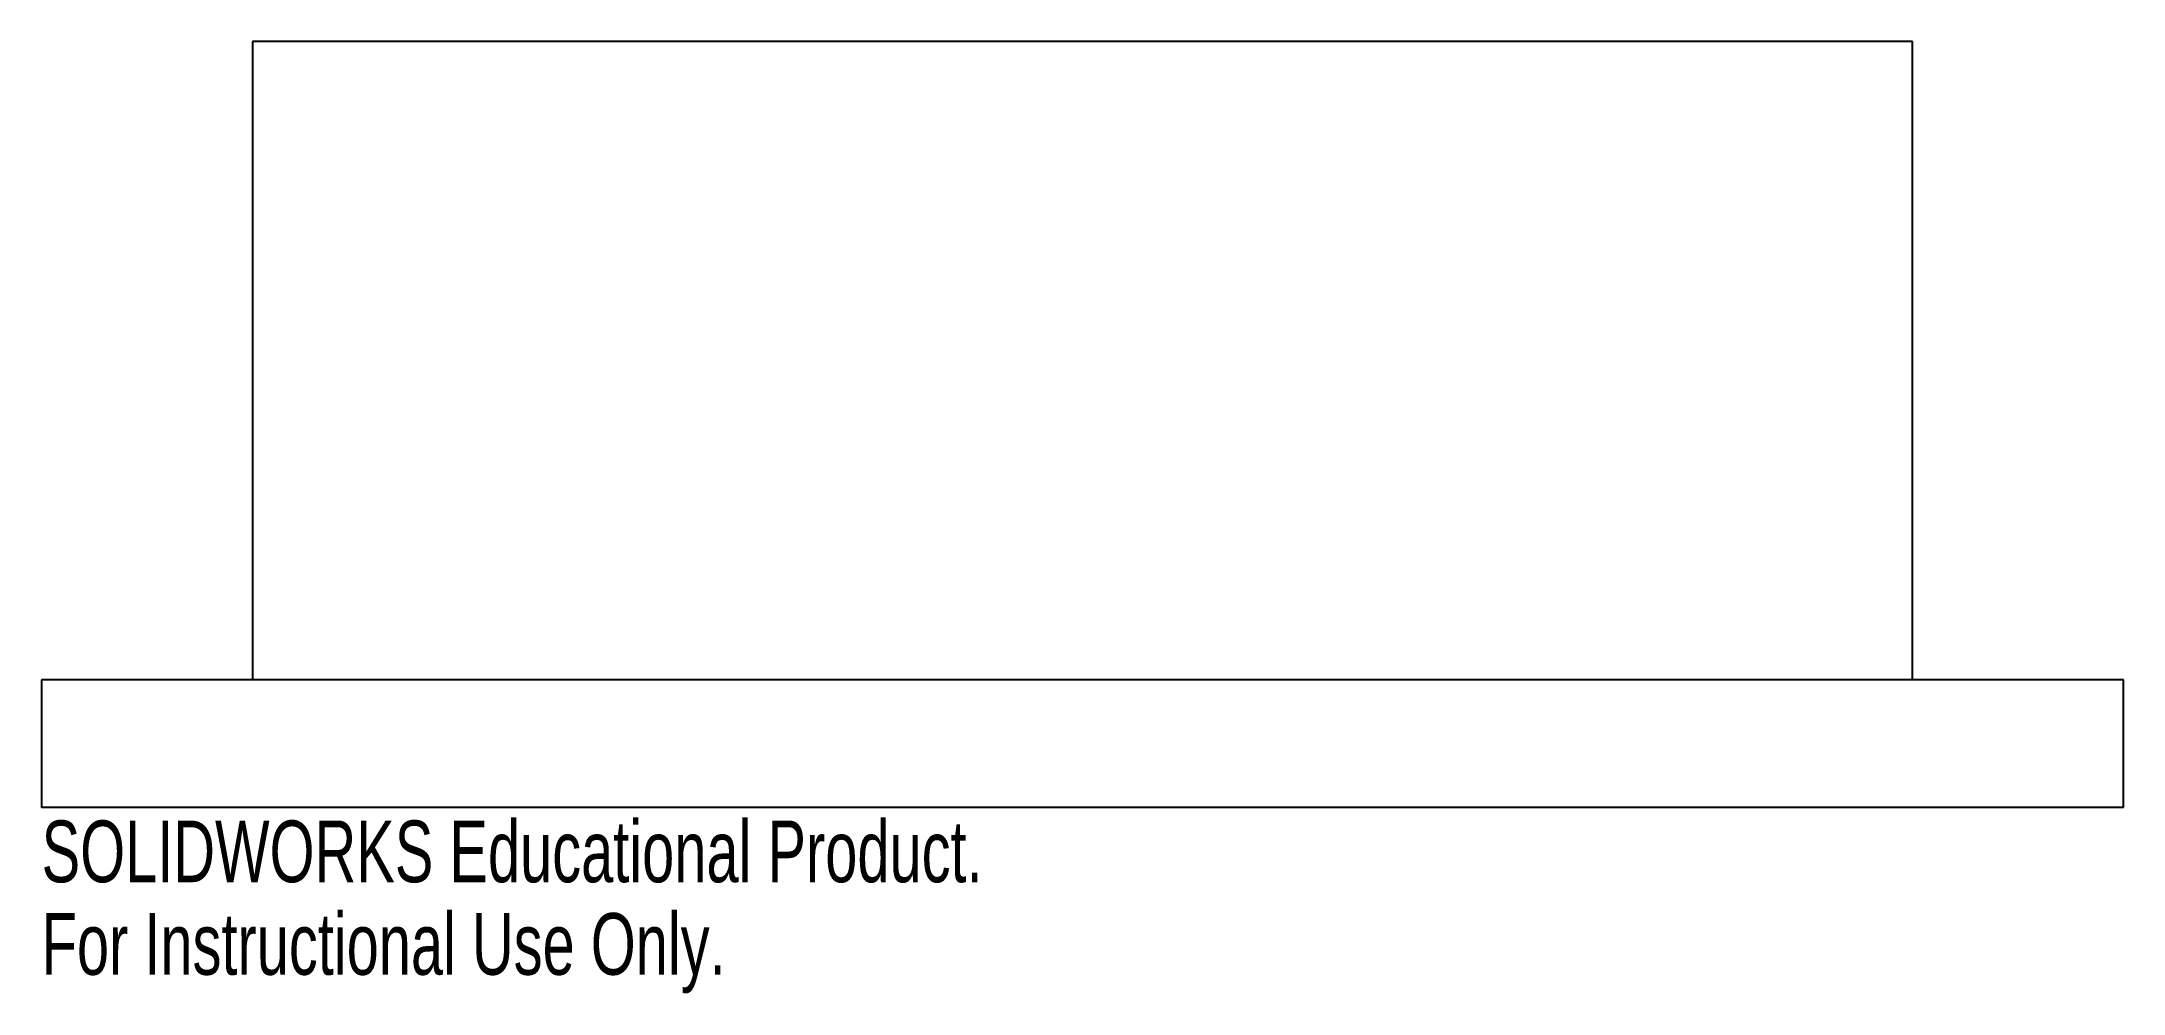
# Paper-space layout '_Front' of a CAD drawing. Header units: millimetres. Extents: x -82 to 82, y -35 to 40.
import ezdxf

# ---------------------------------------------------------------- set-up
doc = ezdxf.new("R2010")
doc.units = ezdxf.units.MM
doc.styles.add('SLDTEXTSTYLE0', font='TXT', dxfattribs={"width": 0.7})

psp = doc.layouts.new('_Front')

# ---------------------------------------------------------------- linework, layer by layer
at = {"color": 7, "linetype": 'Continuous', "lineweight": 25}
for p, q in [((-65, 40), (-65, -10)), ((65, 40), (-65, 40)), ((65, -10), (65, 40)), ((-81.5, -10), (-81.5, -20)), ((81.5, -10), (-81.5, -10)), ((81.5, -20), (81.5, -10)), ((81.5, -20), (-81.5, -20))]:
    psp.add_line(p, q, dxfattribs=at)

# ---------------------------------------------------------------- texts
at = {"color": 7, "linetype": 'Continuous', "char_height": 4.8336, "attachment_point": 1, "style": 'SLDTEXTSTYLE0'}
for s, insert in [('SOLIDWORKS Educational Product.', (-81.5, -21.02)), ('For Instructional Use Only.', (-81.5, -28.27))]:
    psp.add_mtext(s, dxfattribs=dict(at, insert=insert))

doc.saveas('drawing.dxf')
